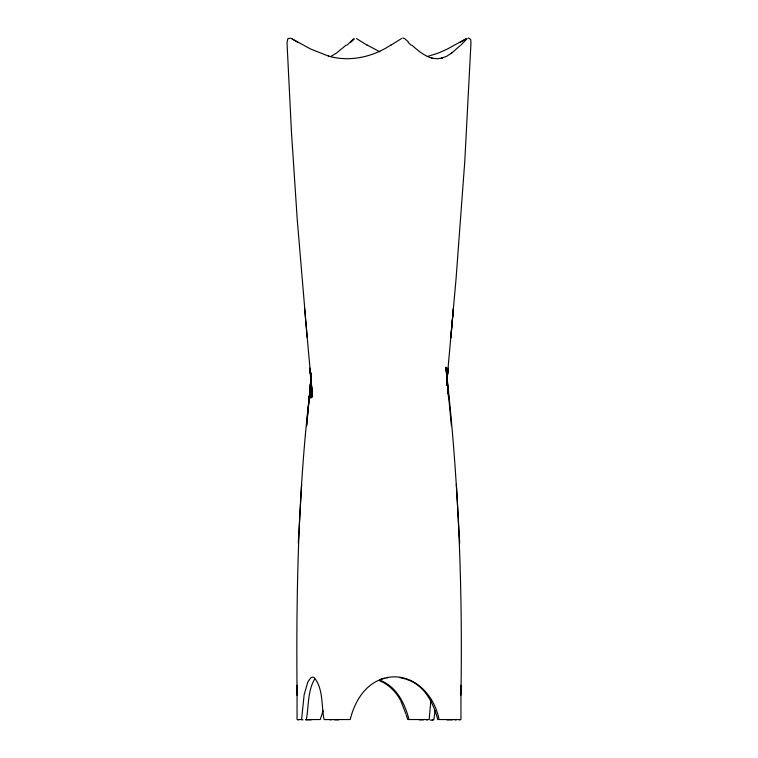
<?xml version="1.0" encoding="UTF-8"?>
<svg xmlns="http://www.w3.org/2000/svg" width="758" height="758" viewBox="0 0 758 758"><rect width="100%" height="100%" fill="white"/><g stroke="black" fill="none" stroke-linecap="round" stroke-linejoin="round"><path stroke-width="1.14" d="M447.211 385.254L447.211 370.198L447.059 385.216M460.93 695.152C462.778 585.593 458.344 476.043 445.875 367.156L448.546 396.927L446.291 368.075L447.428 384.42M460.959 718.821L460.93 685.251M446.983 385.083L447.362 370.084L447.286 385.197M309.302 396.415C297.97 495.599 296.094 595.428 297.07 695.152L297.07 685.251L297.041 718.821M447.049 384.941L447.533 369.771L446.888 384.799M311.121 373.874L310.24 397.817L310.998 373.315L310.789 397.997L310.685 373.561M298.301 543.05L301.637 484.305M311.121 372.851L309.946 397.571L311.187 374.471M446.974 384.571L447.713 369.269L446.879 383.235M311.131 374.414L309.671 397.258L311.14 376.243M446.85 384.647L447.883 368.663L446.813 382.781M311.168 375.002L309.454 396.927L311.131 376.934M446.841 383.046L448.025 368.037L446.794 381.757M435.026 710.72L433.86 719.579M450.802 337.879L453.379 308.62L450.811 337.585M311.187 375.674L309.311 396.633L311.112 377.683M446.841 381.482L456.051 278.897L464.787 161.217L470.974 42.836L470.661 39.539L468.406 37.9M430.885 700.174L429.17 719.541L409.017 719.541C404.772 703.244 396.396 686.113 379.483 680.068M323.098 710.72L320.227 719.541L305.777 719.579M314.627 679.187C307.407 691.23 308.885 706.797 306.279 719.579M467.184 38.563L460.892 45.092M347.107 45.092L354.005 38.563M350.727 42.306L354.147 39.122M460.134 45.651L451.076 53.572L451.796 53.022L446.576 56.31L441.298 58.281L442.151 58.091L436.826 58.754L431.491 58.091L432.306 58.271C424.309 56.035 417.866 50.502 411.793 45.073M346.207 45.073L336.533 53.013L331.094 56.3M391.071 45.092L401.494 38.563M391.071 44.893C372.841 57.011 349.874 62.27 328.546 56.12L329.076 56.31L310.704 49.062L291.517 38.563M460.087 42.306L465.696 39.122M466.483 38.563L447.296 49.062L438.465 53.022L427.285 56.556M380.525 679.187L384.761 678.135M388.191 677.605C367.09 680.684 354.772 700.326 350.243 719.541L324.14 719.579C321.165 706.314 323.685 689.088 314.219 677.595L312.59 677.074L310.969 677.605L307.871 681.821L304.157 694.66L301.589 719.541L297.117 719.579M402.64 37.947L404.535 38.535L408.211 41.718M430.288 720.1L432.941 719.996M433.216 719.967L432.136 720.072M386.874 677.605C413.318 672.346 434.685 695.219 439.034 719.541L460.883 719.579M297.885 719.844L298.538 719.844M301.855 719.844L302.992 719.844M305.607 719.844L311.216 719.844M330.232 719.844L331.265 719.844M334.553 719.844L338.646 719.844M419.354 719.844L423.447 719.844M426.337 719.844L427.768 719.844M446.784 719.844L452.393 719.844M455.008 719.844L456.145 719.844M459.462 719.844L460.115 719.844M408.325 719.569L407.757 719.541L406.174 714.775M438.295 719.569L437.773 719.541C433.396 702.893 424.679 685.459 407.226 679.604M290.702 38.137L287.86 38.658L287.026 42.836L291.442 131.845L297.269 219.962L307.189 337.585M399.873 677.595L406.222 679.168M379.18 680.504C388.295 684.266 395.809 691.486 400.423 700.146M379.891 51.838L366.929 44.893M292.304 39.122L297.913 42.306M356.506 38.563L366.929 45.092M408.174 42.41L410.893 45.092M400.849 701.065L405.852 713.761M448.603 396.273L451.398 425.617M304.621 308.62L312.533 396.614L309.975 368.037L312.258 396.898L310.117 368.663L311.652 397.514L310.619 373.239M447.599 386.751L448.006 392.587M456.363 484.305L459.699 543.05M448.035 392.691L446.5 368.701L447.372 384.865M447.618 389.489L447.807 392.947M447.438 384.619L446.708 369.317L447.258 384.135M447.608 388.153L447.826 392.862M447.362 384.988L446.898 369.819L447.211 385.064M310.581 373.268L311.349 397.77L310.723 373.542M309.397 396.273L306.62 425.683L309.397 396.273"/></g></svg>
